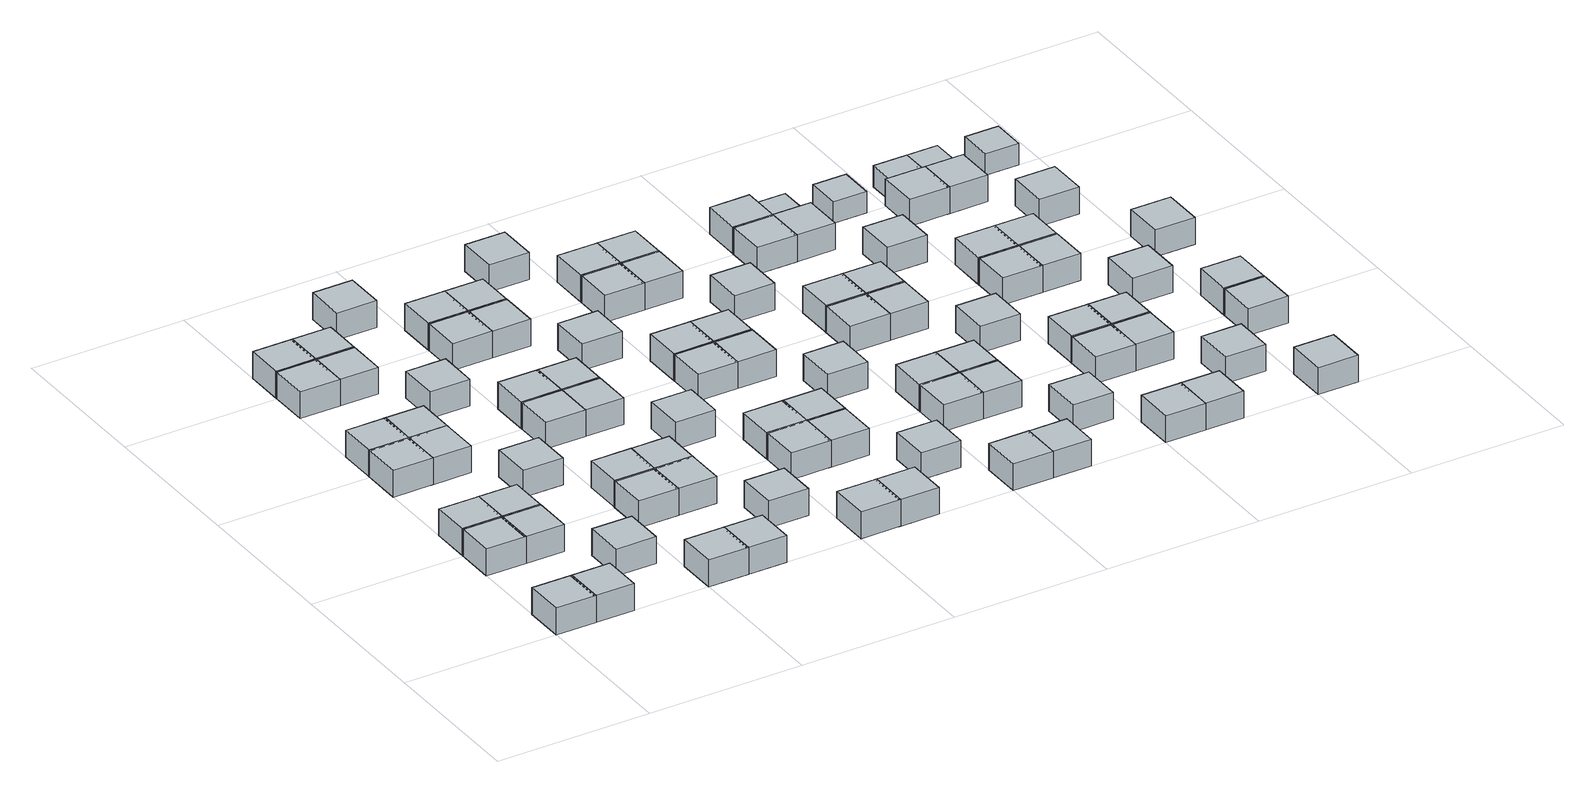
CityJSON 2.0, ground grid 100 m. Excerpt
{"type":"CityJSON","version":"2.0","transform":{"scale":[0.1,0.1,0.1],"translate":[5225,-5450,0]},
"CityObjects":{
"object1":{"type":"GenericCityObject","geometry":[{"type":"Solid","lod":"1","boundaries":[[[[0,1,2,3]],[[4,5,1,0]],[[5,6,2,1]],[[6,7,3,2]],[[7,4,0,3]],[[7,6,5,4]]]]}]},
"object2":{"type":"GenericCityObject","geometry":[{"type":"Solid","lod":"1","boundaries":[[[[8,9,10,11]],[[12,13,9,8]],[[13,14,10,9]],[[14,15,11,10]],[[15,12,8,11]],[[15,14,13,12]]]]}]},
"object3":{"type":"GenericCityObject","geometry":[{"type":"Solid","lod":"1","boundaries":[[[[16,17,18,19]],[[20,21,17,16]],[[21,22,18,17]],[[22,23,19,18]],[[23,20,16,19]],[[23,22,21,20]]]]}]},
"object4":{"type":"GenericCityObject","geometry":[{"type":"Solid","lod":"1","boundaries":[[[[24,25,26,27]],[[28,29,25,24]],[[29,30,26,25]],[[30,31,27,26]],[[31,28,24,27]],[[31,30,29,28]]]]}]},
"object5":{"type":"GenericCityObject","geometry":[{"type":"Solid","lod":"1","boundaries":[[[[32,33,34,35]],[[36,37,33,32]],[[37,38,34,33]],[[38,39,35,34]],[[39,36,32,35]],[[39,38,37,36]]]]}]},
"object6":{"type":"GenericCityObject","geometry":[{"type":"Solid","lod":"1","boundaries":[[[[40,41,42,43]],[[44,45,41,40]],[[45,46,42,41]],[[46,47,43,42]],[[47,44,40,43]],[[47,46,45,44]]]]}]},
"object7":{"type":"GenericCityObject","geometry":[{"type":"Solid","lod":"1","boundaries":[[[[48,49,50,51]],[[52,53,49,48]],[[53,54,50,49]],[[54,55,51,50]],[[55,52,48,51]],[[55,54,53,52]]]]}]},
"object8":{"type":"GenericCityObject","geometry":[{"type":"Solid","lod":"1","boundaries":[[[[56,57,58,59]],[[60,61,57,56]],[[61,62,58,57]],[[62,63,59,58]],[[63,60,56,59]],[[63,62,61,60]]]]}]},
"object9":{"type":"GenericCityObject","geometry":[{"type":"Solid","lod":"1","boundaries":[[[[64,65,66,67]],[[68,69,65,64]],[[69,70,66,65]],[[70,71,67,66]],[[71,68,64,67]],[[71,70,69,68]]]]}]},
"object10":{"type":"GenericCityObject","geometry":[{"type":"Solid","lod":"1","boundaries":[[[[72,73,74,75]],[[76,77,73,72]],[[77,78,74,73]],[[78,79,75,74]],[[79,76,72,75]],[[79,78,77,76]]]]}]},
"object11":{"type":"GenericCityObject","geometry":[{"type":"Solid","lod":"1","boundaries":[[[[80,81,82,83]],[[84,85,81,80]],[[85,86,82,81]],[[86,87,83,82]],[[87,84,80,83]],[[87,86,85,84]]]]}]},
"object12":{"type":"GenericCityObject","geometry":[{"type":"Solid","lod":"1","boundaries":[[[[88,89,90,91]],[[92,93,89,88]],[[93,94,90,89]],[[94,95,91,90]],[[95,92,88,91]],[[95,94,93,92]]]]}]},
"object13":{"type":"GenericCityObject","geometry":[{"type":"Solid","lod":"1","boundaries":[[[[96,97,98,99]],[[100,101,97,96]],[[101,102,98,97]],[[102,103,99,98]],[[103,100,96,99]],[[103,102,101,100]]]]}]},
"object14":{"type":"GenericCityObject","geometry":[{"type":"Solid","lod":"1","boundaries":[[[[104,105,106,107]],[[108,109,105,104]],[[109,110,106,105]],[[110,111,107,106]],[[111,108,104,107]],[[111,110,109,108]]]]}]},
"object15":{"type":"GenericCityObject","geometry":[{"type":"Solid","lod":"1","boundaries":[[[[112,113,114,115]],[[116,117,113,112]],[[117,118,114,113]],[[118,119,115,114]],[[119,116,112,115]],[[119,118,117,116]]]]}]},
"object16":{"type":"GenericCityObject","geometry":[{"type":"Solid","lod":"1","boundaries":[[[[120,121,122,123]],[[124,125,121,120]],[[125,126,122,121]],[[126,127,123,122]],[[127,124,120,123]],[[127,126,125,124]]]]}]},
"object17":{"type":"GenericCityObject","geometry":[{"type":"Solid","lod":"1","boundaries":[[[[128,129,130,131]],[[132,133,129,128]],[[133,134,130,129]],[[134,135,131,130]],[[135,132,128,131]],[[135,134,133,132]]]]}]},
"object18":{"type":"GenericCityObject","geometry":[{"type":"Solid","lod":"1","boundaries":[[[[136,137,138,139]],[[140,141,137,136]],[[141,142,138,137]],[[142,143,139,138]],[[143,140,136,139]],[[143,142,141,140]]]]}]},
"object19":{"type":"GenericCityObject","geometry":[{"type":"Solid","lod":"1","boundaries":[[[[144,145,146,147]],[[148,149,145,144]],[[149,150,146,145]],[[150,151,147,146]],[[151,148,144,147]],[[151,150,149,148]]]]}]},
"object20":{"type":"GenericCityObject","geometry":[{"type":"Solid","lod":"1","boundaries":[[[[152,153,154,155]],[[156,157,153,152]],[[157,158,154,153]],[[158,159,155,154]],[[159,156,152,155]],[[159,158,157,156]]]]}]},
"object21":{"type":"GenericCityObject","geometry":[{"type":"Solid","lod":"1","boundaries":[[[[160,161,162,163]],[[164,165,161,160]],[[165,166,162,161]],[[166,167,163,162]],[[167,164,160,163]],[[167,166,165,164]]]]}]},
"object22":{"type":"GenericCityObject","geometry":[{"type":"Solid","lod":"1","boundaries":[[[[168,169,170,171]],[[172,173,169,168]],[[173,174,170,169]],[[174,175,171,170]],[[175,172,168,171]],[[175,174,173,172]]]]}]},
"object23":{"type":"GenericCityObject","geometry":[{"type":"Solid","lod":"1","boundaries":[[[[176,177,178,179]],[[180,181,177,176]],[[181,182,178,177]],[[182,183,179,178]],[[183,180,176,179]],[[183,182,181,180]]]]}]},
"object24":{"type":"GenericCityObject","geometry":[{"type":"Solid","lod":"1","boundaries":[[[[184,185,186,187]],[[188,189,185,184]],[[189,190,186,185]],[[190,191,187,186]],[[191,188,184,187]],[[191,190,189,188]]]]}]},
"object25":{"type":"GenericCityObject","geometry":[{"type":"Solid","lod":"1","boundaries":[[[[192,193,194,195]],[[196,197,193,192]],[[197,198,194,193]],[[198,199,195,194]],[[199,196,192,195]],[[199,198,197,196]]]]}]},
"object26":{"type":"GenericCityObject","geometry":[{"type":"Solid","lod":"1","boundaries":[[[[200,201,202,203]],[[204,205,201,200]],[[205,206,202,201]],[[206,207,203,202]],[[207,204,200,203]],[[207,206,205,204]]]]}]},
"object27":{"type":"GenericCityObject","geometry":[{"type":"Solid","lod":"1","boundaries":[[[[208,209,210,211]],[[212,213,209,208]],[[213,214,210,209]],[[214,215,211,210]],[[215,212,208,211]],[[215,214,213,212]]]]}]},
"object28":{"type":"GenericCityObject","geometry":[{"type":"Solid","lod":"1","boundaries":[[[[216,217,218,219]],[[220,221,217,216]],[[221,222,218,217]],[[222,223,219,218]],[[223,220,216,219]],[[223,222,221,220]]]]}]},
"object29":{"type":"GenericCityObject","geometry":[{"type":"Solid","lod":"1","boundaries":[[[[224,225,226,227]],[[228,229,225,224]],[[229,230,226,225]],[[230,231,227,226]],[[231,228,224,227]],[[231,230,229,228]]]]}]},
"object30":{"type":"GenericCityObject","geometry":[{"type":"Solid","lod":"1","boundaries":[[[[232,233,234,235]],[[236,237,233,232]],[[237,238,234,233]],[[238,239,235,234]],[[239,236,232,235]],[[239,238,237,236]]]]}]},
"object31":{"type":"GenericCityObject","geometry":[{"type":"Solid","lod":"1","boundaries":[[[[240,241,242,243]],[[244,245,241,240]],[[245,246,242,241]],[[246,247,243,242]],[[247,244,240,243]],[[247,246,245,244]]]]}]},
"object32":{"type":"GenericCityObject","geometry":[{"type":"Solid","lod":"1","boundaries":[[[[248,249,250,251]],[[252,253,249,248]],[[253,254,250,249]],[[254,255,251,250]],[[255,252,248,251]],[[255,254,253,252]]]]}]},
"object33":{"type":"GenericCityObject","geometry":[{"type":"Solid","lod":"1","boundaries":[[[[256,257,258,259]],[[260,261,257,256]],[[261,262,258,257]],[[262,263,259,258]],[[263,260,256,259]],[[263,262,261,260]]]]}]},
"object34":{"type":"GenericCityObject","geometry":[{"type":"Solid","lod":"1","boundaries":[[[[264,265,266,267]],[[268,269,265,264]],[[269,270,266,265]],[[270,271,267,266]],[[271,268,264,267]],[[271,270,269,268]]]]}]},
"object35":{"type":"GenericCityObject","geometry":[{"type":"Solid","lod":"1","boundaries":[[[[272,273,274,275]],[[276,277,273,272]],[[277,278,274,273]],[[278,279,275,274]],[[279,276,272,275]],[[279,278,277,276]]]]}]},
"object36":{"type":"GenericCityObject","geometry":[{"type":"Solid","lod":"1","boundaries":[[[[280,281,282,283]],[[284,285,281,280]],[[285,286,282,281]],[[286,287,283,282]],[[287,284,280,283]],[[287,286,285,284]]]]}]},
"object37":{"type":"GenericCityObject","geometry":[{"type":"Solid","lod":"1","boundaries":[[[[288,289,290,291]],[[292,293,289,288]],[[293,294,290,289]],[[294,295,291,290]],[[295,292,288,291]],[[295,294,293,292]]]]}]},
"object38":{"type":"GenericCityObject","geometry":[{"type":"Solid","lod":"1","boundaries":[[[[296,297,298,299]],[[300,301,297,296]],[[301,302,298,297]],[[302,303,299,298]],[[303,300,296,299]],[[303,302,301,300]]]]}]},
"object39":{"type":"GenericCityObject","geometry":[{"type":"Solid","lod":"1","boundaries":[[[[304,305,306,307]],[[308,309,305,304]],[[309,310,306,305]],[[310,311,307,306]],[[311,308,304,307]],[[311,310,309,308]]]]}]},
"object40":{"type":"GenericCityObject","geometry":[{"type":"Solid","lod":"1","boundaries":[[[[312,313,314,315]],[[316,317,313,312]],[[317,318,314,313]],[[318,319,315,314]],[[319,316,312,315]],[[319,318,317,316]]]]}]},
"object41":{"type":"GenericCityObject","geometry":[{"type":"Solid","lod":"1","boundaries":[[[[320,321,322,323]],[[324,325,321,320]],[[325,326,322,321]],[[326,327,323,322]],[[327,324,320,323]],[[327,326,325,324]]]]}]},
"object42":{"type":"GenericCityObject","geometry":[{"type":"Solid","lod":"1","boundaries":[[[[328,329,330,331]],[[332,333,329,328]],[[333,334,330,329]],[[334,335,331,330]],[[335,332,328,331]],[[335,334,333,332]]]]}]},
"object43":{"type":"GenericCityObject","geometry":[{"type":"Solid","lod":"1","boundaries":[[[[336,337,338,339]],[[340,341,337,336]],[[341,342,338,337]],[[342,343,339,338]],[[343,340,336,339]],[[343,342,341,340]]]]}]},
"object44":{"type":"GenericCityObject","geometry":[{"type":"Solid","lod":"1","boundaries":[[[[344,345,346,347]],[[348,349,345,344]],[[349,350,346,345]],[[350,351,347,346]],[[351,348,344,347]],[[351,350,349,348]]]]}]},
"object45":{"type":"GenericCityObject","geometry":[{"type":"Solid","lod":"1","boundaries":[[[[352,353,354,355]],[[356,357,353,352]],[[357,358,354,353]],[[358,359,355,354]],[[359,356,352,355]],[[359,358,357,356]]]]}]},
"object46":{"type":"GenericCityObject","geometry":[{"type":"Solid","lod":"1","boundaries":[[[[360,361,362,363]],[[364,365,361,360]],[[365,366,362,361]],[[366,367,363,362]],[[367,364,360,363]],[[367,366,365,364]]]]}]},
"object47":{"type":"GenericCityObject","geometry":[{"type":"Solid","lod":"1","boundaries":[[[[368,369,370,371]],[[372,373,369,368]],[[373,374,370,369]],[[374,375,371,370]],[[375,372,368,371]],[[375,374,373,372]]]]}]},
"object48":{"type":"GenericCityObject","geometry":[{"type":"Solid","lod":"1","boundaries":[[[[376,377,378,379]],[[380,381,377,376]],[[381,382,378,377]],[[382,383,379,378]],[[383,380,376,379]],[[383,382,381,380]]]]}]},
"object49":{"type":"GenericCityObject","geometry":[{"type":"Solid","lod":"1","boundaries":[[[[384,385,386,387]],[[388,389,385,384]],[[389,390,386,385]],[[390,391,387,386]],[[391,388,384,387]],[[391,390,389,388]]]]}]},
"object50":{"type":"GenericCityObject","geometry":[{"type":"Solid","lod":"1","boundaries":[[[[392,393,394,395]],[[396,397,393,392]],[[397,398,394,393]],[[398,399,395,394]],[[399,396,392,395]],[[399,398,397,396]]]]}]},
"object51":{"type":"GenericCityObject","geometry":[{"type":"Solid","lod":"1","boundaries":[[[[400,401,402,403]],[[404,405,401,400]],[[405,406,402,401]],[[406,407,403,402]],[[407,404,400,403]],[[407,406,405,404]]]]}]},
"object52":{"type":"GenericCityObject","geometry":[{"type":"Solid","lod":"1","boundaries":[[[[408,409,410,411]],[[412,413,409,408]],[[413,414,410,409]],[[414,415,411,410]],[[415,412,408,411]],[[415,414,413,412]]]]}]},
"object53":{"type":"GenericCityObject","geometry":[{"type":"Solid","lod":"1","boundaries":[[[[416,417,418,419]],[[420,421,417,416]],[[421,422,418,417]],[[422,423,419,418]],[[423,420,416,419]],[[423,422,421,420]]]]}]},
"object54":{"type":"GenericCityObject","geometry":[{"type":"Solid","lod":"1","boundaries":[[[[424,425,426,427]],[[428,429,425,424]],[[429,430,426,425]],[[430,431,427,426]],[[431,428,424,427]],[[431,430,429,428]]]]}]},
"object55":{"type":"GenericCityObject","geometry":[{"type":"Solid","lod":"1","boundaries":[[[[432,433,434,435]],[[436,437,433,432]],[[437,438,434,433]],[[438,439,435,434]],[[439,436,432,435]],[[439,438,437,436]]]]}]},
"object56":{"type":"GenericCityObject","geometry":[{"type":"Solid","lod":"1","boundaries":[[[[440,441,442,443]],[[444,445,441,440]],[[445,446,442,441]],[[446,447,443,442]],[[447,444,440,443]],[[447,446,445,444]]]]}]},
"object57":{"type":"GenericCityObject","geometry":[{"type":"Solid","lod":"1","boundaries":[[[[448,449,450,451]],[[452,453,449,448]],[[453,454,450,449]],[[454,455,451,450]],[[455,452,448,451]],[[455,454,453,452]]]]}]},
"object58":{"type":"GenericCityObject","geometry":[{"type":"Solid","lod":"1","boundaries":[[[[456,457,458,459]],[[460,461,457,456]],[[461,462,458,457]],[[462,463,459,458]],[[463,460,456,459]],[[463,462,461,460]]]]}]},
"object59":{"type":"GenericCityObject","geometry":[{"type":"Solid","lod":"1","boundaries":[[[[464,465,466,467]],[[468,469,465,464]],[[469,470,466,465]],[[470,471,467,466]],[[471,468,464,467]],[[471,470,469,468]]]]}]},
"object60":{"type":"GenericCityObject","geometry":[{"type":"Solid","lod":"1","boundaries":[[[[472,473,474,475]],[[476,477,473,472]],[[477,478,474,473]],[[478,479,475,474]],[[479,476,472,475]],[[479,478,477,476]]]]}]},
"object61":{"type":"GenericCityObject","geometry":[{"type":"Solid","lod":"1","boundaries":[[[[480,481,482,483]],[[484,485,481,480]],[[485,486,482,481]],[[486,487,483,482]],[[487,484,480,483]],[[487,486,485,484]]]]}]},
"object62":{"type":"GenericCityObject","geometry":[{"type":"Solid","lod":"1","boundaries":[[[[488,489,490,491]],[[492,493,489,488]],[[493,494,490,489]],[[494,495,491,490]],[[495,492,488,491]],[[495,494,493,492]]]]}]},
"object63":{"type":"GenericCityObject","geometry":[{"type":"Solid","lod":"1","boundaries":[[[[496,497,498,499]],[[500,501,497,496]],[[501,502,498,497]],[[502,503,499,498]],[[503,500,496,499]],[[503,502,501,500]]]]}]},
"object64":{"type":"GenericCityObject","geometry":[{"type":"Solid","lod":"1","boundaries":[[[[504,505,506,507]],[[508,509,505,504]],[[509,510,506,505]],[[510,511,507,506]],[[511,508,504,507]],[[511,510,509,508]]]]}]},
"object65":{"type":"GenericCityObject","geometry":[{"type":"Solid","lod":"1","boundaries":[[[[512,513,514,515]],[[516,517,513,512]],[[517,518,514,513]],[[518,519,515,514]],[[519,516,512,515]],[[519,518,517,516]]]]}]},
"object66":{"type":"GenericCityObject","geometry":[{"type":"Solid","lod":"1","boundaries":[[[[520,521,522,523]],[[524,525,521,520]],[[525,526,522,521]],[[526,527,523,522]],[[527,524,520,523]],[[527,526,525,524]]]]}]},
"object67":{"type":"GenericCityObject","geometry":[{"type":"Solid","lod":"1","boundaries":[[[[528,529,530,531]],[[532,533,529,528]],[[533,534,530,529]],[[534,535,531,530]],[[535,532,528,531]],[[535,534,533,532]]]]}]},
"object68":{"type":"GenericCityObject","geometry":[{"type":"Solid","lod":"1","boundaries":[[[[536,537,538,539]],[[540,541,537,536]],[[541,542,538,537]],[[542,543,539,538]],[[543,540,536,539]],[[543,542,541,540]]]]}]},
"object69":{"type":"GenericCityObject","geometry":[{"type":"Solid","lod":"1","boundaries":[[[[544,545,546,547]],[[548,549,545,544]],[[549,550,546,545]],[[550,551,547,546]],[[551,548,544,547]],[[551,550,549,548]]]]}]},
"object70":{"type":"GenericCityObject","geometry":[{"type":"Solid","lod":"1","boundaries":[[[[552,553,554,555]],[[556,557,553,552]],[[557,558,554,553]],[[558,559,555,554]],[[559,556,552,555]],[[559,558,557,556]]]]}]},
"object71":{"type":"GenericCityObject","geometry":[{"type":"Solid","lod":"1","boundaries":[[[[560,561,562,563]],[[564,565,561,560]],[[565,566,562,561]],[[566,567,563,562]],[[567,564,560,563]],[[567,566,565,564]]]]}]},
"object72":{"type":"GenericCityObject","geometry":[{"type":"Solid","lod":"1","boundaries":[[[[568,569,570,571]],[[572,573,569,568]],[[573,574,570,569]],[[574,575,571,570]],[[575,572,568,571]],[[575,574,573,572]]]]}]},
"object73":{"type":"GenericCityObject","geometry":[{"type":"Solid","lod":"1","boundaries":[[[[576,577,578,579]],[[580,581,577,576]],[[581,582,578,577]],[[582,583,579,578]],[[583,580,576,579]],[[583,582,581,580]]]]}]},
"object74":{"type":"GenericCityObject","geometry":[{"type":"Solid","lod":"1","boundaries":[[[[584,585,586,587]],[[588,589,585,584]],[[589,590,586,585]],[[590,591,587,586]],[[591,588,584,587]],[[591,590,589,588]]]]}]},
"object75":{"type":"GenericCityObject","geometry":[{"type":"Solid","lod":"1","boundaries":[[[[592,593,594,595]],[[596,597,593,592]],[[597,598,594,593]],[[598,599,595,594]],[[599,596,592,595]],[[599,598,597,596]]]]}]},
"object76":{"type":"GenericCityObject","geometry":[{"type":"Solid","lod":"1","boundaries":[[[[600,601,602,603]],[[604,605,601,600]],[[605,606,602,601]],[[606,607,603,602]],[[607,604,600,603]],[[607,606,605,604]]]]}]},
"object77":{"type":"GenericCityObject","geometry":[{"type":"Solid","lod":"1","boundaries":[[[[608,609,610,611]],[[612,613,609,608]],[[613,614,610,609]],[[614,615,611,610]],[[615,612,608,611]],[[615,614,613,612]]]]}]},
"object78":{"type":"GenericCityObject","geometry":[{"type":"Solid","lod":"1","boundaries":[[[[616,617,618,619]],[[620,621,617,616]],[[621,622,618,617]],[[622,623,619,618]],[[623,620,616,619]],[[623,622,621,620]]]]}]},
"object79":{"type":"GenericCityObject","geometry":[{"type":"Solid","lod":"1","boundaries":[[[[624,625,626,627]],[[628,629,625,624]],[[629,630,626,625]],[[630,631,627,626]],[[631,628,624,627]],[[631,630,629,628]]]]}]},
"object80":{"type":"GenericCityObject","geometry":[{"type":"Solid","lod":"1","boundaries":[[[[632,633,634,635]],[[636,637,633,632]],[[637,638,634,633]],[[638,639,635,634]],[[639,636,632,635]],[[639,638,637,636]]]]}]},
"object81":{"type":"GenericCityObject","geometry":[{"type":"Solid","lod":"1","boundaries":[[[[640,641,642,643]],[[644,645,641,640]],[[645,646,642,641]],[[646,647,643,642]],[[647,644,640,643]],[[647,646,645,644]]]]}]},
"object82":{"type":"GenericCityObject","geometry":[{"type":"Solid","lod":"1","boundaries":[[[[648,649,650,651]],[[652,653,649,648]],[[653,654,650,649]],[[654,655,651,650]],[[655,652,648,651]],[[655,654,653,652]]]]}]},
"object83":{"type":"GenericCityObject","geometry":[{"type":"Solid","lod":"1","boundaries":[[[[656,657,658,659]],[[660,661,657,656]],[[661,662,658,657]],[[662,663,659,658]],[[663,660,656,659]],[[663,662,661,660]]]]}]},
"object84":{"type":"GenericCityObject","geometry":[{"type":"Solid","lod":"1","boundaries":[[[[664,665,666,667]],[[668,669,665,664]],[[669,670,666,665]],[[670,671,667,666]],[[671,668,664,667]],[[671,670,669,668]]]]}]},
"object85":{"type":"GenericCityObject","geometry":[{"type":"Solid","lod":"1","boundaries":[[[[672,673,674,675]],[[676,677,673,672]],[[677,678,674,673]],[[678,679,675,674]],[[679,676,672,675]],[[679,678,677,676]]]]}]},
"object86":{"type":"GenericCityObject","geometry":[{"type":"Solid","lod":"1","boundaries":[[[[680,681,682,683]],[[684,685,681,680]],[[685,686,682,681]],[[686,687,683,682]],[[687,684,680,683]],[[687,686,685,684]]]]}]},
"object87":{"type":"GenericCityObject","geometry":[{"type":"Solid","lod":"1","boundaries":[[[[688,689,690,691]],[[692,693,689,688]],[[693,694,690,689]],[[694,695,691,690]],[[695,692,688,691]],[[695,694,693,692]]]]}]},
"object88":{"type":"GenericCityObject","geometry":[{"type":"Solid","lod":"1","boundaries":[[[[696,697,698,699]],[[700,701,697,696]],[[701,702,698,697]],[[702,703,699,698]],[[703,700,696,699]],[[703,702,701,700]]]]}]},
"object89":{"type":"GenericCityObject","geometry":[{"type":"Solid","lod":"1","boundaries":[[[[704,705,706,707]],[[708,709,705,704]],[[709,710,706,705]],[[710,711,707,706]],[[711,708,704,707]],[[711,710,709,708]]]]}]},
"object90":{"type":"GenericCityObject","geometry":[{"type":"Solid","lod":"1","boundaries":[[[[712,713,714,715]],[[716,717,713,712]],[[717,718,714,713]],[[718,719,715,714]],[[719,716,712,715]],[[719,718,717,716]]]]}]},
"object91":{"type":"GenericCityObject","geometry":[{"type":"Solid","lod":"1","boundaries":[[[[720,721,722,723]],[[724,725,721,720]],[[725,726,722,721]],[[726,727,723,722]],[[727,724,720,723]],[[727,726,725,724]]]]}]},
"object92":{"type":"GenericCityObject","geometry":[{"type":"Solid","lod":"1","boundaries":[[[[728,729,730,731]],[[732,733,729,728]],[[733,734,730,729]],[[734,735,731,730]],[[735,732,728,731]],[[735,734,733,732]]]]}]},
"object93":{"type":"GenericCityObject","geometry":[{"type":"Solid","lod":"1","boundaries":[[[[736,737,738,739]],[[740,741,737,736]],[[741,742,738,737]],[[742,743,739,738]],[[743,740,736,739]],[[743,742,741,740]]]]}]}
},
"vertices":[
[0,0,0],[262,0,0],[262,262,0],[0,262,0],[0,0,175],[262,0,175],[262,262,175],[0,262,175],
[0,750,0],[262,750,0],[262,1012,0],[0,1012,0],[0,750,175],[262,750,175],[262,1012,175],[0,1012,175],
[250,0,0],[512,0,0],[512,262,0],[250,262,0],[250,0,175],[512,0,175],[512,262,175],[250,262,175],
[0,1000,0],[262,1000,0],[262,1262,0],[0,1262,0],[0,1000,175],[262,1000,175],[262,1262,175],[0,1262,175],
[250,750,0],[512,750,0],[512,1012,0],[250,1012,0],[250,750,175],[512,750,175],[512,1012,175],[250,1012,175],
[0,1750,0],[262,1750,0],[262,2012,0],[0,2012,0],[0,1750,175],[262,1750,175],[262,2012,175],[0,2012,175],
[250,1000,0],[512,1000,0],[512,1262,0],[250,1262,0],[250,1000,175],[512,1000,175],[512,1262,175],[250,1262,175],
[0,2000,0],[262,2000,0],[262,2262,0],[0,2262,0],[0,2000,175],[262,2000,175],[262,2262,175],[0,2262,175],
[620,370,0],[882,370,0],[882,632,0],[620,632,0],[620,370,175],[882,370,175],[882,632,175],[620,632,175],
[250,1750,0],[512,1750,0],[512,2012,0],[250,2012,0],[250,1750,175],[512,1750,175],[512,2012,175],[250,2012,175],
[0,2750,0],[262,2750,0],[262,3012,0],[0,3012,0],[0,2750,175],[262,2750,175],[262,3012,175],[0,3012,175],
[250,2000,0],[512,2000,0],[512,2262,0],[250,2262,0],[250,2000,175],[512,2000,175],[512,2262,175],[250,2262,175],
[0,3000,0],[262,3000,0],[262,3262,0],[0,3262,0],[0,3000,175],[262,3000,175],[262,3262,175],[0,3262,175],
[1000,0,0],[1262,0,0],[1262,262,0],[1000,262,0],[1000,0,175],[1262,0,175],[1262,262,175],[1000,262,175],
[620,1370,0],[882,1370,0],[882,1632,0],[620,1632,0],[620,1370,175],[882,1370,175],[882,1632,175],[620,1632,175],
[250,2750,0],[512,2750,0],[512,3012,0],[250,3012,0],[250,2750,175],[512,2750,175],[512,3012,175],[250,3012,175],
[250,3000,0],[512,3000,0],[512,3262,0],[250,3262,0],[250,3000,175],[512,3000,175],[512,3262,175],[250,3262,175],
[1000,750,0],[1262,750,0],[1262,1012,0],[1000,1012,0],[1000,750,175],[1262,750,175],[1262,1012,175],[1000,1012,175],
[1250,0,0],[1512,0,0],[1512,262,0],[1250,262,0],[1250,0,175],[1512,0,175],[1512,262,175],[1250,262,175],
[1000,1000,0],[1262,1000,0],[1262,1262,0],[1000,1262,0],[1000,1000,175],[1262,1000,175],[1262,1262,175],[1000,1262,175],
[620,2370,0],[882,2370,0],[882,2632,0],[620,2632,0],[620,2370,175],[882,2370,175],[882,2632,175],[620,2632,175],
[1250,750,0],[1512,750,0],[1512,1012,0],[1250,1012,0],[1250,750,175],[1512,750,175],[1512,1012,175],[1250,1012,175],
[1000,1750,0],[1262,1750,0],[1262,2012,0],[1000,2012,0],[1000,1750,175],[1262,1750,175],[1262,2012,175],[1000,2012,175],
[1250,1000,0],[1512,1000,0],[1512,1262,0],[1250,1262,0],[1250,1000,175],[1512,1000,175],[1512,1262,175],[1250,1262,175],
[1000,2000,0],[1262,2000,0],[1262,2262,0],[1000,2262,0],[1000,2000,175],[1262,2000,175],[1262,2262,175],[1000,2262,175],
[620,3370,0],[882,3370,0],[882,3632,0],[620,3632,0],[620,3370,175],[882,3370,175],[882,3632,175],[620,3632,175],
[1620,370,0],[1882,370,0],[1882,632,0],[1620,632,0],[1620,370,175],[1882,370,175],[1882,632,175],[1620,632,175],
[1250,1750,0],[1512,1750,0],[1512,2012,0],[1250,2012,0],[1250,1750,175],[1512,1750,175],[1512,2012,175],[1250,2012,175],
[1000,2750,0],[1262,2750,0],[1262,3012,0],[1000,3012,0],[1000,2750,175],[1262,2750,175],[1262,3012,175],[1000,3012,175],
[1250,2000,0],[1512,2000,0],[1512,2262,0],[1250,2262,0],[1250,2000,175],[1512,2000,175],[1512,2262,175],[1250,2262,175],
[1000,3000,0],[1262,3000,0],[1262,3262,0],[1000,3262,0],[1000,3000,175],[1262,3000,175],[1262,3262,175],[1000,3262,175],
[2000,0,0],[2262,0,0],[2262,262,0],[2000,262,0],[2000,0,175],[2262,0,175],[2262,262,175],[2000,262,175],
[1620,1370,0],[1882,1370,0],[1882,1632,0],[1620,1632,0],[1620,1370,175],[1882,1370,175],[1882,1632,175],[1620,1632,175],
[1250,2750,0],[1512,2750,0],[1512,3012,0],[1250,3012,0],[1250,2750,175],[1512,2750,175],[1512,3012,175],[1250,3012,175],
[1250,3000,0],[1512,3000,0],[1512,3262,0],[1250,3262,0],[1250,3000,175],[1512,3000,175],[1512,3262,175],[1250,3262,175],
[2000,750,0],[2262,750,0],[2262,1012,0],[2000,1012,0],[2000,750,175],[2262,750,175],[2262,1012,175],[2000,1012,175],
[2250,0,0],[2512,0,0],[2512,262,0],[2250,262,0],[2250,0,175],[2512,0,175],[2512,262,175],[2250,262,175],
[2000,1000,0],[2262,1000,0],[2262,1262,0],[2000,1262,0],[2000,1000,175],[2262,1000,175],[2262,1262,175],[2000,1262,175],
[1620,2370,0],[1882,2370,0],[1882,2632,0],[1620,2632,0],[1620,2370,175],[1882,2370,175],[1882,2632,175],[1620,2632,175],
[2250,750,0],[2512,750,0],[2512,1012,0],[2250,1012,0],[2250,750,175],[2512,750,175],[2512,1012,175],[2250,1012,175],
[2000,1750,0],[2262,1750,0],[2262,2012,0],[2000,2012,0],[2000,1750,175],[2262,1750,175],[2262,2012,175],[2000,2012,175],
[2250,1000,0],[2512,1000,0],[2512,1262,0],[2250,1262,0],[2250,1000,175],[2512,1000,175],[2512,1262,175],[2250,1262,175],
[2000,2000,0],[2262,2000,0],[2262,2262,0],[2000,2262,0],[2000,2000,175],[2262,2000,175],[2262,2262,175],[2000,2262,175],
[1620,3370,0],[1882,3370,0],[1882,3632,0],[1620,3632,0],[1620,3370,175],[1882,3370,175],[1882,3632,175],[1620,3632,175],
[2620,370,0],[2882,370,0],[2882,632,0],[2620,632,0],[2620,370,175],[2882,370,175],[2882,632,175],[2620,632,175],
[2250,1750,0],[2512,1750,0],[2512,2012,0],[2250,2012,0],[2250,1750,175],[2512,1750,175],[2512,2012,175],[2250,2012,175],
[2000,2750,0],[2262,2750,0],[2262,3012,0],[2000,3012,0],[2000,2750,175],[2262,2750,175],[2262,3012,175],[2000,3012,175],
[2250,2000,0],[2512,2000,0],[2512,2262,0],[2250,2262,0],[2250,2000,175],[2512,2000,175],[2512,2262,175],[2250,2262,175],
[2000,3000,0],[2262,3000,0],[2262,3262,0],[2000,3262,0],[2000,3000,175],[2262,3000,175],[2262,3262,175],[2000,3262,175],
[3000,0,0],[3262,0,0],[3262,262,0],[3000,262,0],[3000,0,175],[3262,0,175],[3262,262,175],[3000,262,175],
[2620,1370,0],[2882,1370,0],[2882,1632,0],[2620,1632,0],[2620,1370,175],[2882,1370,175],[2882,1632,175],[2620,1632,175],
[2250,2750,0],[2512,2750,0],[2512,3012,0],[2250,3012,0],[2250,2750,175],[2512,2750,175],[2512,3012,175],[2250,3012,175],
[2250,3000,0],[2512,3000,0],[2512,3262,0],[2250,3262,0],[2250,3000,175],[2512,3000,175],[2512,3262,175],[2250,3262,175],
[3000,750,0],[3262,750,0],[3262,1012,0],[3000,1012,0],[3000,750,175],[3262,750,175],[3262,1012,175],[3000,1012,175],
[3250,0,0],[3512,0,0],[3512,262,0],[3250,262,0],[3250,0,175],[3512,0,175],[3512,262,175],[3250,262,175],
[3000,1000,0],[3262,1000,0],[3262,1262,0],[3000,1262,0],[3000,1000,175],[3262,1000,175],[3262,1262,175],[3000,1262,175],
[2620,2370,0],[2882,2370,0],[2882,2632,0],[2620,2632,0],[2620,2370,175],[2882,2370,175],[2882,2632,175],[2620,2632,175],
[3250,750,0],[3512,750,0],[3512,1012,0],[3250,1012,0],[3250,750,175],[3512,750,175],[3512,1012,175],[3250,1012,175],
[3000,1750,0],[3262,1750,0],[3262,2012,0],[3000,2012,0],[3000,1750,175],[3262,1750,175],[3262,2012,175],[3000,2012,175],
[3250,1000,0],[3512,1000,0],[3512,1262,0],[3250,1262,0],[3250,1000,175],[3512,1000,175],[3512,1262,175],[3250,1262,175],
[3000,2000,0],[3262,2000,0],[3262,2262,0],[3000,2262,0],[3000,2000,175],[3262,2000,175],[3262,2262,175],[3000,2262,175],
[3620,370,0],[3882,370,0],[3882,632,0],[3620,632,0],[3620,370,175],[3882,370,175],[3882,632,175],[3620,632,175],
[3250,1750,0],[3512,1750,0],[3512,2012,0],[3250,2012,0],[3250,1750,175],[3512,1750,175],[3512,2012,175],[3250,2012,175],
[3000,2750,0],[3262,2750,0],[3262,3012,0],[3000,3012,0],[3000,2750,175],[3262,2750,175],[3262,3012,175],[3000,3012,175],
[3250,2000,0],[3512,2000,0],[3512,2262,0],[3250,2262,0],[3250,2000,175],[3512,2000,175],[3512,2262,175],[3250,2262,175],
[3000,3000,0],[3262,3000,0],[3262,3262,0],[3000,3262,0],[3000,3000,175],[3262,3000,175],[3262,3262,175],[3000,3262,175],
[4000,0,0],[4262,0,0],[4262,262,0],[4000,262,0],[4000,0,175],[4262,0,175],[4262,262,175],[4000,262,175],
[3620,1370,0],[3882,1370,0],[3882,1632,0],[3620,1632,0],[3620,1370,175],[3882,1370,175],[3882,1632,175],[3620,1632,175],
[3250,2750,0],[3512,2750,0],[3512,3012,0],[3250,3012,0],[3250,2750,175],[3512,2750,175],[3512,3012,175],[3250,3012,175],
[3250,3000,0],[3470,3000,0],[3470,3220,0],[3250,3220,0],[3250,3000,140],[3470,3000,140],[3470,3220,140],[3250,3220,140],
[4000,750,0],[4262,750,0],[4262,1012,0],[4000,1012,0],[4000,750,175],[4262,750,175],[4262,1012,175],[4000,1012,175],
[4250,0,0],[4512,0,0],[4512,262,0],[4250,262,0],[4250,0,175],[4512,0,175],[4512,262,175],[4250,262,175],
[4000,1000,0],[4262,1000,0],[4262,1262,0],[4000,1262,0],[4000,1000,175],[4262,1000,175],[4262,1262,175],[4000,1262,175],
[3620,2370,0],[3882,2370,0],[3882,2632,0],[3620,2632,0],[3620,2370,175],[3882,2370,175],[3882,2632,175],[3620,2632,175],
[4250,750,0],[4512,750,0],[4512,1012,0],[4250,1012,0],[4250,750,175],[4512,750,175],[4512,1012,175],[4250,1012,175],
[3650,3000,0],[3870,3000,0],[3870,3220,0],[3650,3220,0],[3650,3000,140],[3870,3000,140],[3870,3220,140],[3650,3220,140],
[4000,1750,0],[4262,1750,0],[4262,2012,0],[4000,2012,0],[4000,1750,175],[4262,1750,175],[4262,2012,175],[4000,2012,175],
[4250,1000,0],[4512,1000,0],[4512,1262,0],[4250,1262,0],[4250,1000,175],[4512,1000,175],[4512,1262,175],[4250,1262,175],
[4000,2000,0],[4262,2000,0],[4262,2262,0],[4000,2262,0],[4000,2000,175],[4262,2000,175],[4262,2262,175],[4000,2262,175],
[4620,370,0],[4882,370,0],[4882,632,0],[4620,632,0],[4620,370,175],[4882,370,175],[4882,632,175],[4620,632,175],
[4250,1750,0],[4512,1750,0],[4512,2012,0],[4250,2012,0],[4250,1750,175],[4512,1750,175],[4512,2012,175],[4250,2012,175],
[4000,2750,0],[4262,2750,0],[4262,3012,0],[4000,3012,0],[4000,2750,175],[4262,2750,175],[4262,3012,175],[4000,3012,175],
[4250,2000,0],[4512,2000,0],[4512,2262,0],[4250,2262,0],[4250,2000,175],[4512,2000,175],[4512,2262,175],[4250,2262,175],
[4050,3000,0],[4270,3000,0],[4270,3220,0],[4050,3220,0],[4050,3000,140],[4270,3000,140],[4270,3220,140],[4050,3220,140],
[5000,0,0],[5262,0,0],[5262,262,0],[5000,262,0],[5000,0,175],[5262,0,175],[5262,262,175],[5000,262,175],
[4620,1370,0],[4882,1370,0],[4882,1632,0],[4620,1632,0],[4620,1370,175],[4882,1370,175],[4882,1632,175],[4620,1632,175],
[4250,2750,0],[4512,2750,0],[4512,3012,0],[4250,3012,0],[4250,2750,175],[4512,2750,175],[4512,3012,175],[4250,3012,175],
[4250,3000,0],[4470,3000,0],[4470,3220,0],[4250,3220,0],[4250,3000,140],[4470,3000,140],[4470,3220,140],[4250,3220,140],
[5000,750,0],[5262,750,0],[5262,1012,0],[5000,1012,0],[5000,750,175],[5262,750,175],[5262,1012,175],[5000,1012,175],
[5000,1000,0],[5262,1000,0],[5262,1262,0],[5000,1262,0],[5000,1000,175],[5262,1000,175],[5262,1262,175],[5000,1262,175],
[4620,2370,0],[4882,2370,0],[4882,2632,0],[4620,2632,0],[4620,2370,175],[4882,2370,175],[4882,2632,175],[4620,2632,175],
[4650,3000,0],[4870,3000,0],[4870,3220,0],[4650,3220,0],[4650,3000,140],[4870,3000,140],[4870,3220,140],[4650,3220,140],
[5000,1750,0],[5262,1750,0],[5262,2012,0],[5000,2012,0],[5000,1750,175],[5262,1750,175],[5262,2012,175],[5000,2012,175]
]}
